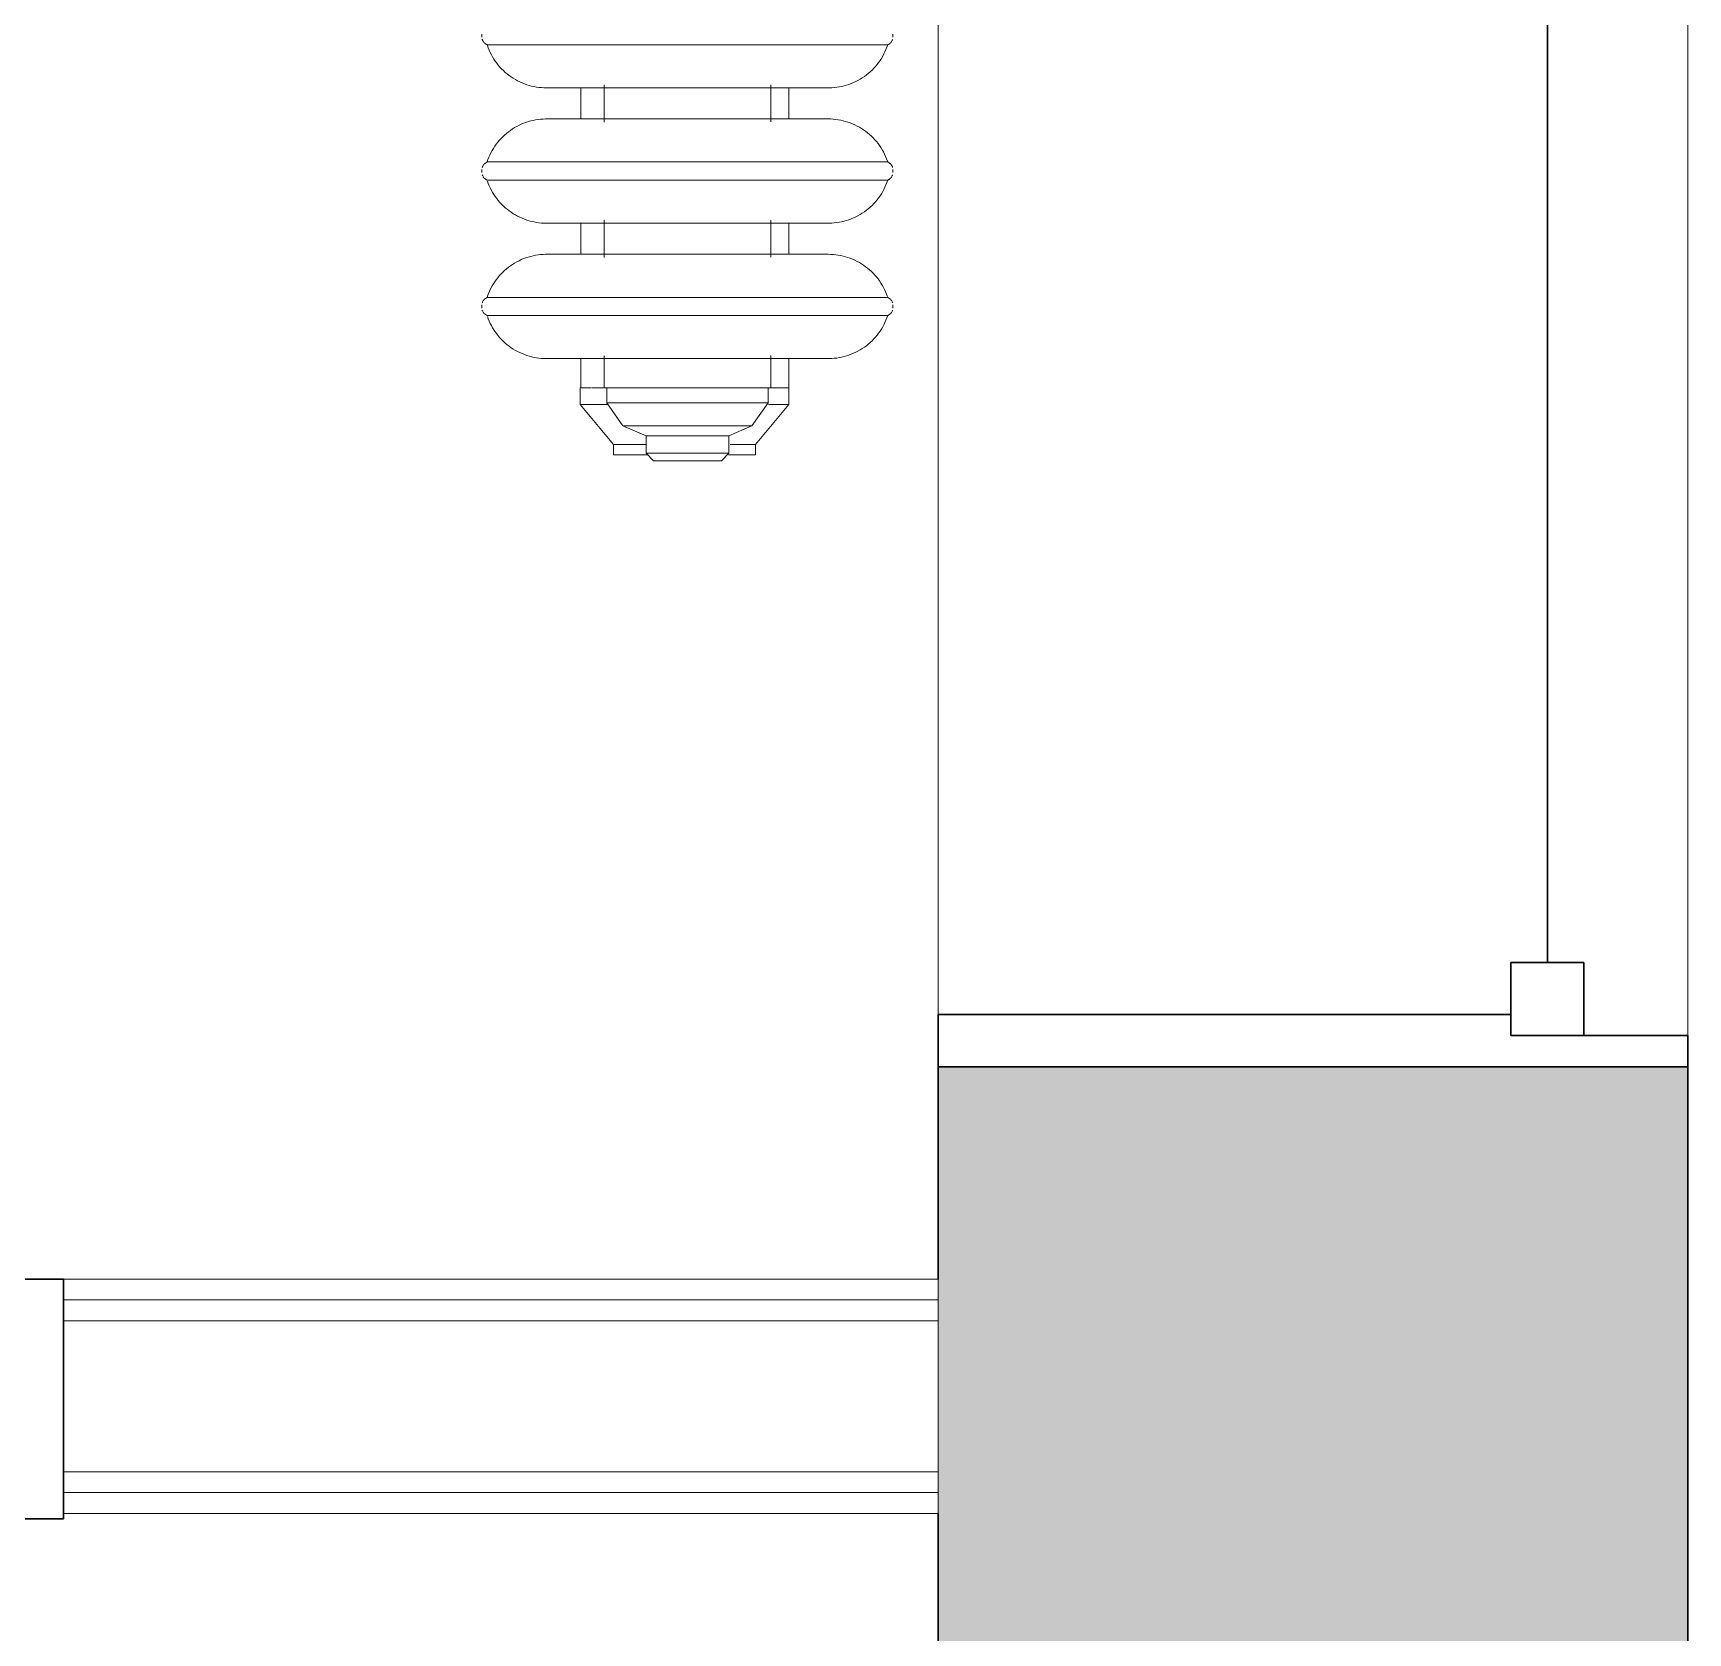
# Model space of a CAD drawing. Header units: inches. Extents: x -1176 to 1507, y -2563 to 978.
# Drawn here: x -793.77 to -754.04, y -441.78 to -403.37 of the extents above; entities that cross this region are included whole.
import ezdxf

# ---------------------------------------------------------------- set-up
doc = ezdxf.new("R2010")
doc.units = ezdxf.units.IN
doc.header["$MEASUREMENT"] = 0
for name, color, linetype, lineweight in [('A-DOOR', 31, 'Continuous', 18), ('A-DOOR-FRAM', 31, 'Continuous', 30), ('A-GENM', 13, 'Continuous', 18), ('A-GLAZ', 151, 'Continuous', 18), ('A-WALL', 113, 'Continuous', 18), ('A-WALL-PATT', 111, 'Continuous', 18), ('I-WALL', 2, 'Continuous', 18)]:
    doc.layers.add(name, color=color, linetype=linetype, lineweight=lineweight)

# ---------------------------------------------------------------- blocks, each defined once
blk = doc.blocks.new('Double Hung - balcony windows 3_ 6_-6827319-2nd Floor Power _ Signal')
at = {"layer": 'A-GLAZ', "color": 8, "lineweight": 30}
for p, q in [((-21, 9), (-20.25, 9)), ((-20.25, 4.75), (-20.25, 9)), ((20.25, 4.75), (20.25, 9)), ((21, 9), (20.25, 9)), ((-20.25, 6.5), (-20.25, 4.75)), ((-20.25, 6.5), (-18.5, 6.5)), ((-18.5, 6.5), (-18.5, 4.75)), ((18.5, 6.5), (18.5, 4.75)), ((20.25, 6.5), (18.5, 6.5)), ((20.25, 6.5), (20.25, 4.75)), ((-18.5, 5.625), (18.5, 5.625)), ((-20.25, 4.75), (-18.5, 4.75)), ((-20.25, 4.75), (-19.75, 4.75)), ((-19.75, -9), (-19.75, 4.75)), ((20.25, 4.75), (18.5, 4.75)), ((19.75, 4.75), (20.25, 4.75)), ((19.75, 4.75), (19.75, -9)), ((-19.75, -9), (-21, -9)), ((19.75, -9), (21, -9))]:
    blk.add_line(p, q, dxfattribs=at)
blk = doc.blocks.new('Single Flush - D2 2_6_ X 8_-8253021-2nd Floor Power _ Signal')
at = {"layer": 'A-DOOR', "lineweight": 30}
for p, q in [((13.15625, -2.8125), (14.90625, -2.8125)), ((13.15625, -32.625), (13.15625, -2.8125)), ((14.90625, -2.8125), (14.90625, -32.625)), ((14.90625, -32.625), (13.15625, -32.625))]:
    blk.add_line(p, q, dxfattribs=at)
at = {"layer": 'A-DOOR', "lineweight": 9}
blk.add_arc((14.90625, -2.8125), 29.8125, 179.5, 270, dxfattribs=at)
at = {"layer": 'A-DOOR-FRAM'}
for p, q in [((-17, 2.9375), (-17, -2.8125)), ((-17, 2.9375), (-15, 2.9375)), ((-15, 2.9375), (-15, -2.8125)), ((15.000004, 2.9375), (15.000004, -2.8125)), ((15.000004, 2.9375), (17.000004, 2.9375)), ((17.000004, 2.9375), (17.000004, -2.8125)), ((-17, -2.8125), (-15, -2.8125)), ((15.000004, -2.8125), (17.000004, -2.8125))]:
    blk.add_line(p, q, dxfattribs=at)
blk = doc.blocks.new('Cast_Iron_Radiator_8182 - Cast_Iron_Radiator_8182-V121-2nd Floor Power _ Signal')
at = {"layer": 'A-GENM', "lineweight": 9}
for p, q in [((7.25, 4.933), (7.213, 4.933)), ((7.287, 4.933), (7.25, 4.933)), ((7.468, 4.809), (7.443, 4.848)), ((7.468, 1), (7.468, 4.809)), ((10.307, 4.848), (10.282, 4.809)), ((10.282, 1), (10.282, 4.809)), ((10.5, 4.933), (10.463, 4.933)), ((10.537, 4.933), (10.5, 4.933)), ((10.718, 4.809), (10.693, 4.848)), ((10.718, 1), (10.718, 4.809)), ((13.557, 4.848), (13.532, 4.809)), ((13.532, 1), (13.532, 4.809)), ((13.75, 4.933), (13.713, 4.933)), ((13.787, 4.933), (13.75, 4.933)), ((13.968, 4.809), (13.943, 4.848)), ((13.968, 1), (13.968, 4.809)), ((9.254, 2.438), (8.499, 2.438)), ((12.504, 2.438), (11.749, 2.438)), ((15.702, 2.438), (14.999, 2.438)), ((16.106, 2.438), (15.702, 2.438)), ((15.702, 2.438), (15.702, 2.291)), ((17.064, 1.635), (16.106, 2.438)), ((16.106, 1.944), (16.106, 2.438)), ((9.318, 2), (8.428, 2)), ((12.568, 2), (11.678, 2)), ((15.702, 2), (14.928, 2)), ((15.702, 2.296), (15.702, 2.192)), ((15.702, 2.188), (15.702, 2.013)), ((15.702, 2), (15.702, -2)), ((16.067, 1.935), (15.702, 1.935)), ((16.617, 1.55), (16.067, 1.935)), ((16.067, 1.935), (16.067, -1.935)), ((17.314, 1.635), (17.064, 1.635)), ((17.064, 1.635), (17.064, 1.028)), ((17.314, 1.635), (17.314, 0.985)), ((16.853, 0.993), (16.617, 1.55)), ((16.617, 1.55), (16.617, -1.55)), ((7.468, -1), (7.468, 1)), ((8.502, -1), (8.502, 1)), ((9.248, 1), (9.248, -1)), ((10.282, -1), (10.282, 1)), ((10.718, -1), (10.718, 1)), ((11.752, -1), (11.752, 1)), ((12.498, 1), (12.498, -1)), ((13.532, -1), (13.532, 1)), ((13.968, -1), (13.968, 1)), ((15.002, -1), (15.002, 1)), ((17.275, 0.993), (16.853, 0.993)), ((16.853, 0.993), (16.853, -0.993)), ((17.452, 0.816), (17.275, 0.993)), ((17.275, 0.993), (17.275, -0.993)), ((17.452, 0.816), (17.452, -0.816)), ((7.468, -4.809), (7.468, -1)), ((10.282, -4.809), (10.282, -1)), ((10.718, -4.809), (10.718, -1)), ((13.532, -4.809), (13.532, -1)), ((13.968, -4.809), (13.968, -1)), ((16.617, -1.55), (16.853, -0.993)), ((16.853, -0.993), (17.275, -0.993)), ((17.064, -1.008), (17.064, -1.771)), ((17.275, -0.993), (17.452, -0.816)), ((17.314, -0.961), (17.314, -1.771)), ((16.067, -1.935), (16.617, -1.55)), ((15.702, -1.935), (16.067, -1.935)), ((16.106, -2.575), (17.064, -1.771)), ((16.106, -2.575), (16.106, -1.924)), ((17.064, -1.771), (17.314, -1.771)), ((8.432, -2), (9.322, -2)), ((11.682, -2), (12.572, -2)), ((14.932, -2), (15.702, -2)), ((15.702, -2.017), (15.702, -2.287)), ((15.702, -2.301), (15.702, -2.452)), ((8.497, -2.562), (9.253, -2.562)), ((11.747, -2.562), (12.503, -2.562)), ((14.997, -2.562), (15.702, -2.562)), ((15.702, -2.436), (15.702, -2.551)), ((15.702, -2.565), (15.702, -2.575)), ((15.702, -2.575), (16.106, -2.575)), ((7.213, -4.933), (7.25, -4.933)), ((7.25, -4.933), (7.287, -4.933)), ((7.443, -4.848), (7.468, -4.809)), ((10.282, -4.809), (10.307, -4.848)), ((10.463, -4.933), (10.5, -4.933)), ((10.5, -4.933), (10.537, -4.933)), ((10.693, -4.848), (10.718, -4.809)), ((13.532, -4.809), (13.557, -4.848)), ((13.713, -4.933), (13.75, -4.933)), ((13.75, -4.933), (13.787, -4.933)), ((13.943, -4.848), (13.968, -4.809))]:
    blk.add_line(p, q, dxfattribs=at)
at = {"layer": 'A-GENM', "lineweight": 9, "flags": 128}
for points in [[(7.338, 4.925), (7.345, 4.923), (7.352, 4.921), (7.359, 4.918), (7.366, 4.915), (7.373, 4.912)], [(7.386, 4.904), (7.392, 4.9), (7.398, 4.896), (7.404, 4.891), (7.409, 4.887)], [(7.42, 4.876), (7.425, 4.871), (7.43, 4.865), (7.435, 4.859), (7.439, 4.854), (7.443, 4.848)], [(7.468, 4.809), (7.525, 4.789), (7.581, 4.767), (7.635, 4.743), (7.689, 4.716), (7.742, 4.688), (7.794, 4.657), (7.844, 4.624), (7.893, 4.59), (7.941, 4.553), (7.987, 4.515), (8.031, 4.474), (8.074, 4.432), (8.115, 4.389), (8.154, 4.343), (8.192, 4.296), (8.227, 4.248), (8.261, 4.198), (8.293, 4.147), (8.322, 4.095), (8.349, 4.042), (8.375, 3.987), (8.398, 3.932), (8.419, 3.876), (8.437, 3.819), (8.453, 3.761), (8.467, 3.703), (8.479, 3.644), (8.488, 3.585), (8.495, 3.525), (8.5, 3.465), (8.502, 3.405), (8.502, 3.383)], [(9.248, 3.383), (9.249, 3.443), (9.253, 3.503), (9.259, 3.563), (9.267, 3.622), (9.278, 3.681), (9.291, 3.74), (9.307, 3.798), (9.324, 3.855), (9.344, 3.911), (9.367, 3.967), (9.391, 4.022), (9.418, 4.076), (9.446, 4.128), (9.477, 4.18), (9.51, 4.23), (9.545, 4.279), (9.582, 4.326), (9.62, 4.372), (9.661, 4.416), (9.703, 4.459), (9.747, 4.5), (9.792, 4.539), (9.839, 4.576), (9.888, 4.612), (9.938, 4.645), (9.989, 4.677), (10.041, 4.706), (10.095, 4.733), (10.149, 4.758), (10.205, 4.781), (10.261, 4.802)], [(10.307, 4.848), (10.312, 4.854), (10.316, 4.86), (10.321, 4.866), (10.325, 4.872), (10.331, 4.877)], [(10.341, 4.887), (10.347, 4.892), (10.353, 4.896), (10.359, 4.901), (10.365, 4.905)], [(10.378, 4.912), (10.385, 4.915), (10.392, 4.918), (10.399, 4.921), (10.406, 4.924), (10.413, 4.926)], [(10.588, 4.925), (10.595, 4.923), (10.602, 4.921), (10.609, 4.918), (10.616, 4.915), (10.623, 4.912)], [(10.636, 4.904), (10.642, 4.9), (10.648, 4.896), (10.654, 4.891), (10.659, 4.887)], [(10.67, 4.876), (10.675, 4.871), (10.68, 4.865), (10.685, 4.859), (10.689, 4.854), (10.693, 4.848)], [(10.718, 4.809), (10.775, 4.789), (10.831, 4.767), (10.885, 4.743), (10.939, 4.716), (10.992, 4.688), (11.044, 4.657), (11.094, 4.624), (11.143, 4.59), (11.191, 4.553), (11.237, 4.515), (11.281, 4.474), (11.324, 4.432), (11.365, 4.389), (11.404, 4.343), (11.442, 4.296), (11.477, 4.248), (11.511, 4.198), (11.543, 4.147), (11.572, 4.095), (11.599, 4.042), (11.625, 3.987), (11.648, 3.932), (11.669, 3.876), (11.687, 3.819), (11.703, 3.761), (11.717, 3.703), (11.729, 3.644), (11.738, 3.585), (11.745, 3.525), (11.75, 3.465), (11.752, 3.405), (11.752, 3.383)], [(12.498, 3.383), (12.499, 3.443), (12.503, 3.503), (12.509, 3.563), (12.517, 3.622), (12.528, 3.681), (12.541, 3.74), (12.557, 3.798), (12.574, 3.855), (12.594, 3.911), (12.617, 3.967), (12.641, 4.022), (12.668, 4.076), (12.696, 4.128), (12.727, 4.18), (12.76, 4.23), (12.795, 4.279), (12.832, 4.326), (12.87, 4.372), (12.911, 4.416), (12.953, 4.459), (12.997, 4.5), (13.042, 4.539), (13.089, 4.576), (13.138, 4.612), (13.188, 4.645), (13.239, 4.677), (13.291, 4.706), (13.345, 4.733), (13.399, 4.758), (13.455, 4.781), (13.511, 4.802)], [(13.557, 4.848), (13.562, 4.854), (13.566, 4.86), (13.571, 4.866), (13.575, 4.872), (13.581, 4.877)], [(13.591, 4.887), (13.597, 4.892), (13.603, 4.896), (13.609, 4.901), (13.615, 4.905)], [(13.628, 4.912), (13.635, 4.915), (13.642, 4.918), (13.649, 4.921), (13.656, 4.924), (13.663, 4.926)], [(13.838, 4.925), (13.845, 4.923), (13.852, 4.921), (13.859, 4.918), (13.866, 4.915), (13.873, 4.912)], [(13.886, 4.904), (13.892, 4.9), (13.898, 4.896), (13.904, 4.891), (13.909, 4.887)], [(13.92, 4.876), (13.925, 4.871), (13.93, 4.865), (13.935, 4.859), (13.939, 4.854), (13.943, 4.848)], [(13.968, 4.809), (14.025, 4.789), (14.081, 4.767), (14.135, 4.743), (14.189, 4.716), (14.242, 4.688), (14.294, 4.657), (14.344, 4.624), (14.393, 4.59), (14.441, 4.553), (14.487, 4.515), (14.531, 4.474), (14.574, 4.432), (14.615, 4.389), (14.654, 4.343), (14.692, 4.296), (14.727, 4.248), (14.761, 4.198), (14.793, 4.147), (14.822, 4.095), (14.849, 4.042), (14.875, 3.987), (14.898, 3.932), (14.919, 3.876), (14.937, 3.819), (14.953, 3.761), (14.967, 3.703), (14.979, 3.644), (14.988, 3.585), (14.995, 3.525), (15, 3.465), (15.002, 3.405), (15.002, 3.383)], [(8.502, 3.383), (8.502, 3.381), (8.502, 3.375), (8.502, 3.366), (8.502, 3.353), (8.502, 3.336), (8.502, 3.315), (8.502, 3.29), (8.502, 3.262), (8.502, 3.23), (8.502, 3.195), (8.502, 3.156), (8.502, 3.114), (8.502, 3.068), (8.502, 3.019), (8.502, 2.967), (8.502, 2.911), (8.502, 2.853), (8.502, 2.792), (8.502, 2.727), (8.502, 2.66), (8.502, 2.591), (8.502, 2.518), (8.502, 2.444)], [(8.502, 1), (8.502, 1.095), (8.502, 1.19), (8.502, 1.285), (8.502, 1.38), (8.502, 1.473), (8.502, 1.566), (8.502, 1.659), (8.502, 1.75), (8.502, 1.839), (8.502, 1.928), (8.502, 2.015), (8.502, 2.1), (8.502, 2.184), (8.502, 2.266), (8.502, 2.346), (8.502, 2.423), (8.502, 2.498), (8.502, 2.571), (8.502, 2.642), (8.502, 2.71), (8.502, 2.775), (8.502, 2.837), (8.502, 2.896), (8.502, 2.952), (8.502, 3.005), (8.502, 3.055), (8.502, 3.102), (8.502, 3.145), (8.502, 3.185), (8.502, 3.221), (8.502, 3.254), (8.502, 3.283), (8.502, 3.309), (8.502, 3.33), (8.502, 3.348), (8.502, 3.363), (8.502, 3.373), (8.502, 3.38), (8.502, 3.383), (8.502, 3.383)], [(9.248, 2.438), (9.248, 2.498), (9.248, 2.571), (9.248, 2.642), (9.248, 2.71), (9.248, 2.775), (9.248, 2.837), (9.248, 2.896), (9.248, 2.952), (9.248, 3.005), (9.248, 3.055), (9.248, 3.102), (9.248, 3.145), (9.248, 3.185), (9.248, 3.221), (9.248, 3.254), (9.248, 3.283), (9.248, 3.309), (9.248, 3.33), (9.248, 3.348), (9.248, 3.363), (9.248, 3.373), (9.248, 3.38), (9.248, 3.383), (9.248, 3.383)], [(9.248, 3.383), (9.248, 3.381), (9.248, 3.375), (9.248, 3.366), (9.248, 3.353), (9.248, 3.336), (9.248, 3.315), (9.248, 3.29), (9.248, 3.262), (9.248, 3.23), (9.248, 3.195), (9.248, 3.156), (9.248, 3.114), (9.248, 3.068), (9.248, 3.019), (9.248, 2.967), (9.248, 2.911), (9.248, 2.853), (9.248, 2.792), (9.248, 2.727), (9.248, 2.66), (9.248, 2.591), (9.248, 2.518), (9.248, 2.444), (9.248, 2.367), (9.248, 2.288), (9.248, 2.206), (9.248, 2.123), (9.248, 2.038), (9.248, 1.952), (9.248, 1.864), (9.248, 1.774), (9.248, 1.683), (9.248, 1.591), (9.248, 1.499), (9.248, 1.405), (9.248, 1.311), (9.248, 1.216), (9.248, 1.121), (9.248, 1.026), (9.248, 1)], [(11.752, 3.383), (11.752, 3.381), (11.752, 3.375), (11.752, 3.366), (11.752, 3.353), (11.752, 3.336), (11.752, 3.315), (11.752, 3.29), (11.752, 3.262), (11.752, 3.23), (11.752, 3.195), (11.752, 3.156), (11.752, 3.114), (11.752, 3.068), (11.752, 3.019), (11.752, 2.967), (11.752, 2.911), (11.752, 2.853), (11.752, 2.792), (11.752, 2.727), (11.752, 2.66), (11.752, 2.591), (11.752, 2.518), (11.752, 2.444)], [(11.752, 1), (11.752, 1.095), (11.752, 1.19), (11.752, 1.285), (11.752, 1.38), (11.752, 1.473), (11.752, 1.566), (11.752, 1.659), (11.752, 1.75), (11.752, 1.839), (11.752, 1.928), (11.752, 2.015), (11.752, 2.1), (11.752, 2.184), (11.752, 2.266), (11.752, 2.346), (11.752, 2.423), (11.752, 2.498), (11.752, 2.571), (11.752, 2.642), (11.752, 2.71), (11.752, 2.775), (11.752, 2.837), (11.752, 2.896), (11.752, 2.952), (11.752, 3.005), (11.752, 3.055), (11.752, 3.102), (11.752, 3.145), (11.752, 3.185), (11.752, 3.221), (11.752, 3.254), (11.752, 3.283), (11.752, 3.309), (11.752, 3.33), (11.752, 3.348), (11.752, 3.363), (11.752, 3.373), (11.752, 3.38), (11.752, 3.383), (11.752, 3.383)], [(12.498, 2.438), (12.498, 2.498), (12.498, 2.571), (12.498, 2.642), (12.498, 2.71), (12.498, 2.775), (12.498, 2.837), (12.498, 2.896), (12.498, 2.952), (12.498, 3.005), (12.498, 3.055), (12.498, 3.102), (12.498, 3.145), (12.498, 3.185), (12.498, 3.221), (12.498, 3.254), (12.498, 3.283), (12.498, 3.309), (12.498, 3.33), (12.498, 3.348), (12.498, 3.363), (12.498, 3.373), (12.498, 3.38), (12.498, 3.383), (12.498, 3.383)], [(12.498, 3.383), (12.498, 3.381), (12.498, 3.375), (12.498, 3.366), (12.498, 3.353), (12.498, 3.336), (12.498, 3.315), (12.498, 3.29), (12.498, 3.262), (12.498, 3.23), (12.498, 3.195), (12.498, 3.156), (12.498, 3.114), (12.498, 3.068), (12.498, 3.019), (12.498, 2.967), (12.498, 2.911), (12.498, 2.853), (12.498, 2.792), (12.498, 2.727), (12.498, 2.66), (12.498, 2.591), (12.498, 2.518), (12.498, 2.444), (12.498, 2.367), (12.498, 2.288), (12.498, 2.206), (12.498, 2.123), (12.498, 2.038), (12.498, 1.952), (12.498, 1.864), (12.498, 1.774), (12.498, 1.683), (12.498, 1.591), (12.498, 1.499), (12.498, 1.405), (12.498, 1.311), (12.498, 1.216), (12.498, 1.121), (12.498, 1.026), (12.498, 1)], [(15.002, 3.383), (15.002, 3.381), (15.002, 3.375), (15.002, 3.366), (15.002, 3.353), (15.002, 3.336), (15.002, 3.315), (15.002, 3.29), (15.002, 3.262), (15.002, 3.23), (15.002, 3.195), (15.002, 3.156), (15.002, 3.114), (15.002, 3.068), (15.002, 3.019), (15.002, 2.967), (15.002, 2.911), (15.002, 2.853), (15.002, 2.792), (15.002, 2.727), (15.002, 2.66), (15.002, 2.591), (15.002, 2.518), (15.002, 2.444)], [(15.002, 1), (15.002, 1.095), (15.002, 1.19), (15.002, 1.285), (15.002, 1.38), (15.002, 1.473), (15.002, 1.566), (15.002, 1.659), (15.002, 1.75), (15.002, 1.839), (15.002, 1.928), (15.002, 2.015), (15.002, 2.1), (15.002, 2.184), (15.002, 2.266), (15.002, 2.346), (15.002, 2.423), (15.002, 2.498), (15.002, 2.571), (15.002, 2.642), (15.002, 2.71), (15.002, 2.775), (15.002, 2.837), (15.002, 2.896), (15.002, 2.952), (15.002, 3.005), (15.002, 3.055), (15.002, 3.102), (15.002, 3.145), (15.002, 3.185), (15.002, 3.221), (15.002, 3.254), (15.002, 3.283), (15.002, 3.309), (15.002, 3.33), (15.002, 3.348), (15.002, 3.363), (15.002, 3.373), (15.002, 3.38), (15.002, 3.383), (15.002, 3.383)], [(8.502, -3.383), (8.502, -3.381), (8.502, -3.375), (8.502, -3.366), (8.502, -3.353), (8.502, -3.336), (8.502, -3.315), (8.502, -3.29), (8.502, -3.262), (8.502, -3.23), (8.502, -3.195), (8.502, -3.156), (8.502, -3.114), (8.502, -3.068), (8.502, -3.019), (8.502, -2.967), (8.502, -2.911), (8.502, -2.853), (8.502, -2.792), (8.502, -2.727), (8.502, -2.66), (8.502, -2.591), (8.502, -2.518), (8.502, -2.444), (8.502, -2.367), (8.502, -2.288), (8.502, -2.206), (8.502, -2.123), (8.502, -2.038), (8.502, -1.952), (8.502, -1.864), (8.502, -1.774), (8.502, -1.683), (8.502, -1.591), (8.502, -1.499), (8.502, -1.405), (8.502, -1.311), (8.502, -1.216), (8.502, -1.121), (8.502, -1.026), (8.502, -1)], [(9.248, -1), (9.248, -1.095), (9.248, -1.19), (9.248, -1.285), (9.248, -1.38), (9.248, -1.473), (9.248, -1.566), (9.248, -1.659), (9.248, -1.75), (9.248, -1.839), (9.248, -1.928), (9.248, -2.015), (9.248, -2.1), (9.248, -2.184), (9.248, -2.266), (9.248, -2.346), (9.248, -2.423), (9.248, -2.498), (9.248, -2.571), (9.248, -2.642), (9.248, -2.71), (9.248, -2.775), (9.248, -2.837), (9.248, -2.896), (9.248, -2.952), (9.248, -3.005), (9.248, -3.055), (9.248, -3.102), (9.248, -3.145), (9.248, -3.185), (9.248, -3.221), (9.248, -3.254), (9.248, -3.283), (9.248, -3.309), (9.248, -3.33), (9.248, -3.348), (9.248, -3.363), (9.248, -3.373), (9.248, -3.38), (9.248, -3.383), (9.248, -3.383)], [(11.752, -3.383), (11.752, -3.381), (11.752, -3.375), (11.752, -3.366), (11.752, -3.353), (11.752, -3.336), (11.752, -3.315), (11.752, -3.29), (11.752, -3.262), (11.752, -3.23), (11.752, -3.195), (11.752, -3.156), (11.752, -3.114), (11.752, -3.068), (11.752, -3.019), (11.752, -2.967), (11.752, -2.911), (11.752, -2.853), (11.752, -2.792), (11.752, -2.727), (11.752, -2.66), (11.752, -2.591), (11.752, -2.518), (11.752, -2.444), (11.752, -2.367), (11.752, -2.288), (11.752, -2.206), (11.752, -2.123), (11.752, -2.038), (11.752, -1.952), (11.752, -1.864), (11.752, -1.774), (11.752, -1.683), (11.752, -1.591), (11.752, -1.499), (11.752, -1.405), (11.752, -1.311), (11.752, -1.216), (11.752, -1.121), (11.752, -1.026), (11.752, -1)], [(12.498, -1), (12.498, -1.095), (12.498, -1.19), (12.498, -1.285), (12.498, -1.38), (12.498, -1.473), (12.498, -1.566), (12.498, -1.659), (12.498, -1.75), (12.498, -1.839), (12.498, -1.928), (12.498, -2.015), (12.498, -2.1), (12.498, -2.184), (12.498, -2.266), (12.498, -2.346), (12.498, -2.423), (12.498, -2.498), (12.498, -2.571), (12.498, -2.642), (12.498, -2.71), (12.498, -2.775), (12.498, -2.837), (12.498, -2.896), (12.498, -2.952), (12.498, -3.005), (12.498, -3.055), (12.498, -3.102), (12.498, -3.145), (12.498, -3.185), (12.498, -3.221), (12.498, -3.254), (12.498, -3.283), (12.498, -3.309), (12.498, -3.33), (12.498, -3.348), (12.498, -3.363), (12.498, -3.373), (12.498, -3.38), (12.498, -3.383), (12.498, -3.383)], [(15.002, -3.383), (15.002, -3.381), (15.002, -3.375), (15.002, -3.366), (15.002, -3.353), (15.002, -3.336), (15.002, -3.315), (15.002, -3.29), (15.002, -3.262), (15.002, -3.23), (15.002, -3.195), (15.002, -3.156), (15.002, -3.114), (15.002, -3.068), (15.002, -3.019), (15.002, -2.967), (15.002, -2.911), (15.002, -2.853), (15.002, -2.792), (15.002, -2.727), (15.002, -2.66), (15.002, -2.591), (15.002, -2.518), (15.002, -2.444), (15.002, -2.367), (15.002, -2.288), (15.002, -2.206), (15.002, -2.123), (15.002, -2.038), (15.002, -1.952), (15.002, -1.864), (15.002, -1.774), (15.002, -1.683), (15.002, -1.591), (15.002, -1.499), (15.002, -1.405), (15.002, -1.311), (15.002, -1.216), (15.002, -1.121), (15.002, -1.026), (15.002, -1)], [(8.502, -2.571), (8.502, -2.642), (8.502, -2.71), (8.502, -2.775), (8.502, -2.837), (8.502, -2.896), (8.502, -2.952), (8.502, -3.005), (8.502, -3.055), (8.502, -3.102), (8.502, -3.145), (8.502, -3.185), (8.502, -3.221), (8.502, -3.254), (8.502, -3.283), (8.502, -3.309), (8.502, -3.33), (8.502, -3.348), (8.502, -3.363), (8.502, -3.373), (8.502, -3.38), (8.502, -3.383), (8.502, -3.383)], [(9.248, -3.383), (9.248, -3.381), (9.248, -3.375), (9.248, -3.366), (9.248, -3.353), (9.248, -3.336), (9.248, -3.315), (9.248, -3.29), (9.248, -3.262), (9.248, -3.23), (9.248, -3.195), (9.248, -3.156), (9.248, -3.114), (9.248, -3.068), (9.248, -3.019), (9.248, -2.967), (9.248, -2.911), (9.248, -2.853), (9.248, -2.792), (9.248, -2.727), (9.248, -2.66), (9.248, -2.591), (9.248, -2.562)], [(11.752, -2.571), (11.752, -2.642), (11.752, -2.71), (11.752, -2.775), (11.752, -2.837), (11.752, -2.896), (11.752, -2.952), (11.752, -3.005), (11.752, -3.055), (11.752, -3.102), (11.752, -3.145), (11.752, -3.185), (11.752, -3.221), (11.752, -3.254), (11.752, -3.283), (11.752, -3.309), (11.752, -3.33), (11.752, -3.348), (11.752, -3.363), (11.752, -3.373), (11.752, -3.38), (11.752, -3.383), (11.752, -3.383)], [(12.498, -3.383), (12.498, -3.381), (12.498, -3.375), (12.498, -3.366), (12.498, -3.353), (12.498, -3.336), (12.498, -3.315), (12.498, -3.29), (12.498, -3.262), (12.498, -3.23), (12.498, -3.195), (12.498, -3.156), (12.498, -3.114), (12.498, -3.068), (12.498, -3.019), (12.498, -2.967), (12.498, -2.911), (12.498, -2.853), (12.498, -2.792), (12.498, -2.727), (12.498, -2.66), (12.498, -2.591), (12.498, -2.562)], [(15.002, -2.571), (15.002, -2.642), (15.002, -2.71), (15.002, -2.775), (15.002, -2.837), (15.002, -2.896), (15.002, -2.952), (15.002, -3.005), (15.002, -3.055), (15.002, -3.102), (15.002, -3.145), (15.002, -3.185), (15.002, -3.221), (15.002, -3.254), (15.002, -3.283), (15.002, -3.309), (15.002, -3.33), (15.002, -3.348), (15.002, -3.363), (15.002, -3.373), (15.002, -3.38), (15.002, -3.383), (15.002, -3.383)], [(8.502, -3.383), (8.501, -3.443), (8.497, -3.503), (8.491, -3.563), (8.483, -3.622), (8.472, -3.681), (8.459, -3.74), (8.443, -3.798), (8.426, -3.855), (8.406, -3.911), (8.383, -3.967), (8.359, -4.022), (8.332, -4.076), (8.304, -4.128), (8.273, -4.18), (8.24, -4.23), (8.205, -4.279), (8.168, -4.326), (8.13, -4.372), (8.089, -4.416), (8.047, -4.459), (8.003, -4.5), (7.958, -4.539), (7.911, -4.576), (7.862, -4.612), (7.812, -4.645), (7.761, -4.677), (7.709, -4.706), (7.655, -4.733), (7.601, -4.758), (7.545, -4.781), (7.489, -4.802)], [(10.282, -4.809), (10.225, -4.789), (10.169, -4.767), (10.115, -4.743), (10.061, -4.716), (10.008, -4.688), (9.956, -4.657), (9.906, -4.624), (9.857, -4.59), (9.809, -4.553), (9.763, -4.515), (9.719, -4.474), (9.676, -4.432), (9.635, -4.389), (9.596, -4.343), (9.558, -4.296), (9.523, -4.248), (9.489, -4.198), (9.457, -4.147), (9.428, -4.095), (9.401, -4.042), (9.375, -3.987), (9.352, -3.932), (9.331, -3.876), (9.313, -3.819), (9.297, -3.761), (9.283, -3.703), (9.271, -3.644), (9.262, -3.585), (9.255, -3.525), (9.25, -3.465), (9.248, -3.405), (9.248, -3.383)], [(11.752, -3.383), (11.751, -3.443), (11.747, -3.503), (11.741, -3.563), (11.733, -3.622), (11.722, -3.681), (11.709, -3.74), (11.693, -3.798), (11.676, -3.855), (11.656, -3.911), (11.633, -3.967), (11.609, -4.022), (11.582, -4.076), (11.554, -4.128), (11.523, -4.18), (11.49, -4.23), (11.455, -4.279), (11.418, -4.326), (11.38, -4.372), (11.339, -4.416), (11.297, -4.459), (11.253, -4.5), (11.208, -4.539), (11.161, -4.576), (11.112, -4.612), (11.062, -4.645), (11.011, -4.677), (10.959, -4.706), (10.905, -4.733), (10.851, -4.758), (10.795, -4.781), (10.739, -4.802)], [(13.532, -4.809), (13.475, -4.789), (13.419, -4.767), (13.365, -4.743), (13.311, -4.716), (13.258, -4.688), (13.206, -4.657), (13.156, -4.624), (13.107, -4.59), (13.059, -4.553), (13.013, -4.515), (12.969, -4.474), (12.926, -4.432), (12.885, -4.389), (12.846, -4.343), (12.808, -4.296), (12.773, -4.248), (12.739, -4.198), (12.707, -4.147), (12.678, -4.095), (12.651, -4.042), (12.625, -3.987), (12.602, -3.932), (12.581, -3.876), (12.563, -3.819), (12.547, -3.761), (12.533, -3.703), (12.521, -3.644), (12.512, -3.585), (12.505, -3.525), (12.5, -3.465), (12.498, -3.405), (12.498, -3.383)], [(15.002, -3.383), (15.001, -3.443), (14.997, -3.503), (14.991, -3.563), (14.983, -3.622), (14.972, -3.681), (14.959, -3.74), (14.943, -3.798), (14.926, -3.855), (14.906, -3.911), (14.883, -3.967), (14.859, -4.022), (14.832, -4.076), (14.804, -4.128), (14.773, -4.18), (14.74, -4.23), (14.705, -4.279), (14.668, -4.326), (14.63, -4.372), (14.589, -4.416), (14.547, -4.459), (14.503, -4.5), (14.458, -4.539), (14.411, -4.576), (14.362, -4.612), (14.312, -4.645), (14.261, -4.677), (14.209, -4.706), (14.155, -4.733), (14.101, -4.758), (14.045, -4.781), (13.989, -4.802)], [(7.372, -4.912), (7.365, -4.915), (7.358, -4.918), (7.351, -4.921), (7.344, -4.924), (7.337, -4.926)], [(7.409, -4.887), (7.403, -4.892), (7.397, -4.896), (7.391, -4.901), (7.385, -4.905)], [(7.443, -4.848), (7.438, -4.854), (7.434, -4.86), (7.429, -4.866), (7.425, -4.872), (7.419, -4.877)], [(10.33, -4.876), (10.325, -4.871), (10.32, -4.865), (10.315, -4.859), (10.311, -4.854), (10.307, -4.848)], [(10.364, -4.904), (10.358, -4.9), (10.352, -4.896), (10.346, -4.891), (10.341, -4.887)], [(10.412, -4.925), (10.405, -4.923), (10.398, -4.921), (10.391, -4.918), (10.384, -4.915), (10.377, -4.912)], [(10.622, -4.912), (10.615, -4.915), (10.608, -4.918), (10.601, -4.921), (10.594, -4.924), (10.587, -4.926)], [(10.659, -4.887), (10.653, -4.892), (10.647, -4.896), (10.641, -4.901), (10.635, -4.905)], [(10.693, -4.848), (10.688, -4.854), (10.684, -4.86), (10.679, -4.866), (10.675, -4.872), (10.669, -4.877)], [(13.58, -4.876), (13.575, -4.871), (13.57, -4.865), (13.565, -4.859), (13.561, -4.854), (13.557, -4.848)], [(13.614, -4.904), (13.608, -4.9), (13.602, -4.896), (13.596, -4.891), (13.591, -4.887)], [(13.662, -4.925), (13.655, -4.923), (13.648, -4.921), (13.641, -4.918), (13.634, -4.915), (13.627, -4.912)], [(13.872, -4.912), (13.865, -4.915), (13.858, -4.918), (13.851, -4.921), (13.844, -4.924), (13.837, -4.926)], [(13.909, -4.887), (13.903, -4.892), (13.897, -4.896), (13.891, -4.901), (13.885, -4.905)], [(13.943, -4.848), (13.938, -4.854), (13.934, -4.86), (13.929, -4.866), (13.925, -4.872), (13.919, -4.877)]]:
    blk.add_lwpolyline(points, dxfattribs=at)

msp = doc.modelspace()

# ---------------------------------------------------------------- hatches: boundary and pattern name
at = {"layer": 'A-WALL-PATT'}
h = msp.add_hatch(color=250, dxfattribs=at)
h.paths.add_polyline_path([(-754.043, -1262.185), (-754.043, -1210.185), (-772.043, -1210.185), (-772.043, -1262.185), (-763.555, -1262.185)], flags=0)
h.paths.add_polyline_path([(-754.043, -1170.185), (-754.043, -1093.301), (-772.043, -1093.301), (-772.043, -1170.185), (-763.555, -1170.185)], flags=0)
h.paths.add_polyline_path([(-754.043, -1053.185), (-754.043, -1004.185), (-772.043, -1004.185), (-772.043, -1053.185), (-763.555, -1053.185)], flags=0)
h.paths.add_polyline_path([(-763.555, -962.185), (-754.043, -962.185), (-754.043, -860.185), (-772.043, -860.185), (-772.043, -962.185)], flags=0)
h.paths.add_polyline_path([(-754.043, -818.185), (-754.043, -716.185), (-772.043, -716.185), (-772.043, -818.185), (-763.555, -818.185)], flags=0)
h.paths.add_polyline_path([(-754.043, -674.185), (-754.043, -572.185), (-772.043, -572.185), (-772.043, -674.185), (-763.555, -674.185)], flags=0)
h.paths.add_polyline_path([(-772.043, -530.185), (-754.043, -530.185), (-754.043, -428.185), (-772.043, -428.185), (-772.043, -498.552)], flags=0)
h.paths.add_polyline_path([(-772.043, -386.185), (-754.043, -386.185), (-754.043, -278.185), (-772.043, -278.185), (-772.043, -383.707)], flags=0)
h.paths.add_polyline_path([(-754.043, -236.185), (-754.043, -122.495), (-772.043, -122.495), (-772.043, -236.185), (-763.555, -236.185)], flags=0)
h.paths.add_polyline_path([(-772.043, -80.495), (-754.043, -80.495), (-754.043, 16.255), (-772.043, 16.255), (-772.043, -72.626)], flags=0)

# ---------------------------------------------------------------- linework, layer by layer
at = {"layer": 'A-WALL', "lineweight": 9}
for p, q in [((-772.043, -428.185), (-772.043, -386.185)), ((-754.043, -386.185), (-754.043, -428.185))]:
    msp.add_line(p, q, dxfattribs=at)
at = {"layer": 'A-WALL', "color": 8, "lineweight": 30}
for p, q in [((-754.043, -428.185), (-772.043, -428.185)), ((-772.043, -428.185), (-772.043, -433.284)), ((-754.043, -428.185), (-754.043, -530.185)), ((-772.043, -438.909), (-772.043, -491.864))]:
    msp.add_line(p, q, dxfattribs=at)
at = {"layer": 'A-WALL'}
for p, q in [((-772.043, -433.284), (-772.043, -438.909)), ((-793.043, -433.784), (-772.043, -433.784)), ((-793.043, -434.284), (-772.043, -434.284)), ((-793.043, -437.909), (-772.043, -437.909)), ((-793.043, -438.409), (-772.043, -438.409))]:
    msp.add_line(p, q, dxfattribs=at)
at = {"layer": 'I-WALL'}
for p, q in [((-772.043, -433.284), (-793.043, -433.284)), ((-793.043, -433.284), (-793.043, -438.909)), ((-793.043, -438.909), (-772.043, -438.909))]:
    msp.add_line(p, q, dxfattribs=at)

# ---------------------------------------------------------------- block references
at = {"layer": 'A-DOOR', "rotation": 180}
msp.add_blockref('Single Flush - D2 2_6_ X 8_-8253021-2nd Floor Power _ Signal', (-810.043, -436.097), dxfattribs=at)
at = {"layer": 'A-GENM', "lineweight": 9, "rotation": 269.9999999999999}
msp.add_blockref('Cast_Iron_Radiator_8182 - Cast_Iron_Radiator_8182-V121-2nd Floor Power _ Signal', (-778.062, -396.185), dxfattribs=at)
at = {"layer": 'A-GLAZ', "rotation": 269.9999999999999}
msp.add_blockref('Double Hung - balcony windows 3_ 6_-6827319-2nd Floor Power _ Signal', (-763.043, -407.185), dxfattribs=at)

doc.saveas('drawing.dxf')
